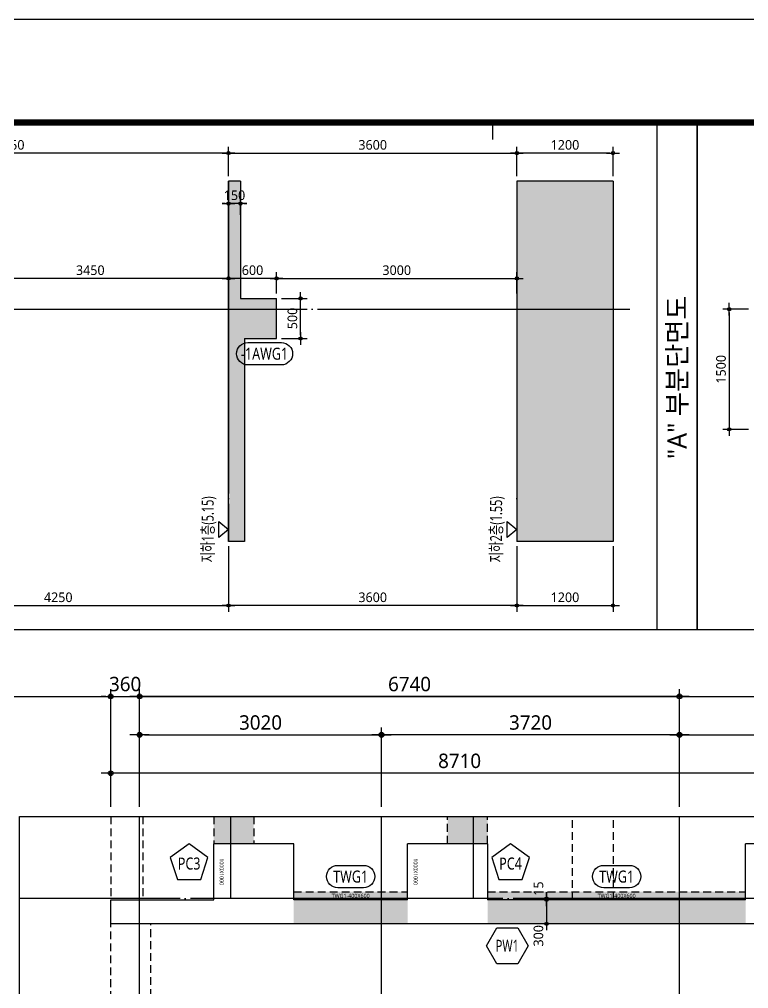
# Model space of a CAD drawing. Header units: millimetres. Extents: x 350420 to 672135, y -312840 to -44390.
# Drawn here: x 565330 to 574432, y -56494 to -44390 of the extents above; entities that cross this region are included whole.
import ezdxf
from ezdxf.enums import TextEntityAlignment as Align
from ezdxf.xclip import XClip

# ---------------------------------------------------------------- set-up
doc = ezdxf.new("R2010")
doc.units = ezdxf.units.MM
doc.header["$LTSCALE"] = 65
doc.header["$XCLIPFRAME"] = 0
for name, pattern in [('CEN', [62, 60, -1, 0, -1]), ('XS-지하주차장$0$CEN', [62, 60, -1, 0, -1]), ('XS-지하주차장$0$HID', [2.3, 1.5, -0.8])]:
    doc.linetypes.add(name, pattern=pattern)
doc.layers.get('Defpoints').update_dxf_attribs({"color": 145})
for name, color, linetype in [('252', 252, 'Continuous'), ('253', 253, 'Continuous'), ('CEN', 1, 'CEN'), ('DIM', 7, 'Continuous'), ('FORM_고양장항A-1BL-S-성능$0$FORM', 7, 'Continuous'), ('LEADER', 7, 'Continuous'), ('M', 7, 'Continuous'), ('NAME-B', 6, 'Continuous'), ('NAME-C', 1, 'Continuous'), ('NAME-W', 4, 'Continuous'), ('SEC', 2, 'Continuous'), ('XS-지하주차장$0$AWG', 5, 'XS-지하주차장$0$HID'), ('XS-지하주차장$0$CEN', 1, 'XS-지하주차장$0$CEN'), ('XS-지하주차장$0$G', 4, 'XS-지하주차장$0$HID'), ('XS-지하주차장$0$TG', 30, 'XS-지하주차장$0$HID'), ('XS-지하주차장$0$W1', 2, 'Continuous'), ('XS-지하주차장$0$W1-H', 11, 'XS-지하주차장$0$HID')]:
    doc.layers.add(name, color=color, linetype=linetype)
for name, color, linetype, plot in [('DEFPOINT', 144, 'Continuous', False), ('FORM_고양장항A-1BL-S-성능$0$DEFPOINT', 144, 'Continuous', False), ('XS-지하주차장$0$DEFPOINT', 144, 'Continuous', False), ('XS-지하주차장$0$PD', 145, 'XS-지하주차장$0$HID', False)]:
    doc.layers.add(name, color=color, linetype=linetype, plot=plot)
doc.layers.add('TEXT', color=3, linetype='Continuous', lineweight=9)
doc.styles.add('XS-지하주차장$0$맑은고딕', font='malgun.ttf')
doc.styles.add('맑은고딕', font='malgun.ttf')
doc.dimstyles.new('DIM_40', dxfattribs={"dimscale": 40, "dimtxt": 3, "dimasz": 1, "dimexe": 2, "dimexo": 1.5, "dimgap": 1, "dimtad": 1, "dimdec": 0, "dimzin": 0, "dimdsep": 46, "dimtxsty": '맑은고딕', "dimblk1": 'DIMDOT', "dimblk2": 'DIMDOT', "dimsah": 1, "dimcen": 0.09, "dimdle": 2, "dimclrd": 7, "dimclre": 7, "dimclrt": 6, "dimadec": 0, "dimazin": 0, "dimtfac": 1, "dimtdec": 0, "dimtix": 1, "dimtmove": 2, "dimatfit": 3, "dimldrblk": 'DIMDOT', "dimfxl": 0, "dimtolj": 1, "dimtzin": 0, "dimarcsym": 0})
doc.dimstyles.new('DIM_60', dxfattribs={"dimscale": 60, "dimtxt": 3, "dimasz": 1, "dimexe": 1.5, "dimexo": 2, "dimgap": 1, "dimtad": 1, "dimdec": 0, "dimzin": 0, "dimdsep": 46, "dimtxsty": '맑은고딕', "dimblk1": 'DIMDOT', "dimblk2": 'DIMDOT', "dimsah": 1, "dimcen": 0.09, "dimdle": 2, "dimclrd": 7, "dimclre": 7, "dimclrt": 3, "dimadec": 0, "dimazin": 0, "dimtfac": 1, "dimtdec": 0, "dimtix": 1, "dimtmove": 2, "dimatfit": 3, "dimldrblk": 'DIMDOT', "dimfxl": 0, "dimtolj": 1, "dimtzin": 0, "dimarcsym": 0})

# ---------------------------------------------------------------- blocks, each defined once
blk = doc.blocks.new('XS-지하주차장$0$B1-6')
at = {"layer": 'XS-지하주차장$0$CEN'}
for p, q in [((24520, 8925), (24520, 0)), ((24520, 4530), (20800, 4530)), ((24520, 1500), (18480, 1500))]:
    blk.add_line(p, q, dxfattribs=at)
at = {"layer": 'XS-지하주차장$0$PD'}
for p, q in [((24535, 6275), (23385, 6275)), ((24535, 5765), (23385, 5765))]:
    blk.add_line(p, q, dxfattribs=at)
at = {"layer": 'XS-지하주차장$0$W1'}
for p, q in [((23835, 8925), (23835, 7925)), ((24835, 8925), (24835, 0)), ((24535, 7925), (23835, 7925)), ((24535, 7925), (24535, 4705)), ((23835, 4705), (24535, 4705)), ((23835, 4705), (23835, 3705)), ((24535, 3705), (23835, 3705)), ((24535, 3705), (24535, 2285)), ((23835, 2285), (23835, 1285)), ((24535, 2285), (23835, 2285)), ((24535, 1285), (23835, 1285)), ((24535, 0), (24535, 1285)), ((24835, 0), (24535, 0))]:
    blk.add_line(p, q, dxfattribs=at)
at = {"layer": 'XS-지하주차장$0$DEFPOINT', "color": 2, "style": 'XS-지하주차장$0$맑은고딕', "width": 0.8}
for p in [(24185, 3805), (24185, 1385)]:
    blk.add_text('1000X1000', height=50, dxfattribs=at).set_placement(p, align=Align.MIDDLE_CENTER)
blk = doc.blocks.new('XS-지하주차장$0$B2-W')
at = {"layer": 'XS-지하주차장$0$W1-H'}
for p, q in [((106385, 75225), (106385, 75925)), ((107385, 75925), (106385, 75925)), ((107385, 75225), (107385, 75925)), ((108805, 75225), (108805, 75925)), ((109805, 75925), (108805, 75925)), ((109805, 75925), (109805, 75225)), ((113025, 75225), (113025, 75925)), ((114025, 75925), (113025, 75925)), ((105100, 74925), (105100, 75225)), ((105100, 75225), (106385, 75225)), ((108805, 75225), (107385, 75225)), ((113025, 75225), (109805, 75225)), ((114025, 74925), (105100, 74925))]:
    blk.add_line(p, q, dxfattribs=at)
blk = doc.blocks.new('XS-지하주차장')
at = {"layer": 'XS-지하주차장$0$AWG'}
for p, q in [((644610, 143025), (644610, 144115)), ((645110, 137820), (645110, 144115))]:
    blk.add_line(p, q, dxfattribs=at)
at = {"layer": 'XS-지하주차장$0$G'}
for p, q in [((644610, 150195), (644610, 144415)), ((645010, 150195), (645010, 144415))]:
    blk.add_line(p, q, dxfattribs=at)
at = {"layer": 'XS-지하주차장$0$TG'}
for p, q in [((645895, 147000), (645895, 145115)), ((646395, 147000), (646395, 145115)), ((648815, 145115), (648815, 147000)), ((649315, 145115), (649315, 147000)), ((646895, 144515), (648315, 144515)), ((649315, 144515), (652535, 144515))]:
    blk.add_line(p, q, dxfattribs=at)
at = {"layer": 'XS-지하주차장$0$W1', "rotation": 270}
blk.add_blockref('XS-지하주차장$0$B1-6', (644610, 168950), dxfattribs=at)
at = {"layer": 'XS-지하주차장$0$W1-H'}
blk.add_blockref('XS-지하주차장$0$B2-W', (539510, 69190), dxfattribs=at)
at = {"layer": 'XS-지하주차장$0$DEFPOINT', "color": 2, "style": 'XS-지하주차장$0$맑은고딕'}
for p in [(647605, 144465), (650925, 144465)]:
    blk.add_text('TWG1-400X600', height=50, dxfattribs=at).set_placement(p, align=Align.MIDDLE_CENTER)
blk = doc.blocks.new('DIMDOT')
at = {"layer": 'DIM', "linetype": 'Continuous'}
blk.add_line((-2, 0), (2, 0), dxfattribs=at)
for radius in [0.5, 0.25]:
    blk.add_circle((0, 0), radius, dxfattribs=at)
blk = doc.blocks.new('*D582')
at = {"layer": 'Defpoints', "color": 0, "linetype": 'Continuous', "transparency": 16777216}
for p in [(566830, -52845), (566830, -54345), (573570, -54345)]:
    blk.add_point(p, dxfattribs=at)
at = {"layer": 'DIM', "color": 7, "linetype": 'Continuous', "lineweight": -2, "transparency": 16777216}
for p, q in [((566830, -54225), (566830, -52755)), ((573570, -54225), (573570, -52755)), ((573510, -52845), (566890, -52845))]:
    blk.add_line(p, q, dxfattribs=at)
at = {"layer": 'DIM', "color": 7, "linetype": 'Continuous', "lineweight": -2, "transparency": 16777216, "xscale": 60, "yscale": 60, "zscale": 60, "rotation": 180}
blk.add_blockref('DIMDOT', (566830, -52845), dxfattribs=at)
at = {"layer": 'DIM', "color": 7, "linetype": 'Continuous', "lineweight": -2, "transparency": 16777216, "xscale": 60, "yscale": 60, "zscale": 60}
blk.add_blockref('DIMDOT', (573570, -52845), dxfattribs=at)
at = {"layer": 'DIM', "color": 3, "linetype": 'Continuous', "transparency": 16777216, "insert": (570200, -52692), "char_height": 180, "attachment_point": 5, "style": '맑은고딕'}
blk.add_mtext('\\A1;6740', dxfattribs=at)
blk = doc.blocks.new('*D583')
at = {"layer": 'Defpoints', "color": 0, "linetype": 'Continuous', "transparency": 16777216}
for p in [(569850, -53325), (569850, -54345), (573570, -54345)]:
    blk.add_point(p, dxfattribs=at)
at = {"layer": 'DIM', "color": 7, "linetype": 'Continuous', "lineweight": -2, "transparency": 16777216}
for p, q in [((569850, -54225), (569850, -53235)), ((573570, -54225), (573570, -53235)), ((573510, -53325), (569910, -53325))]:
    blk.add_line(p, q, dxfattribs=at)
at = {"layer": 'DIM', "color": 7, "linetype": 'Continuous', "lineweight": -2, "transparency": 16777216, "xscale": 60, "yscale": 60, "zscale": 60, "rotation": 180}
blk.add_blockref('DIMDOT', (569850, -53325), dxfattribs=at)
at = {"layer": 'DIM', "color": 7, "linetype": 'Continuous', "lineweight": -2, "transparency": 16777216, "xscale": 60, "yscale": 60, "zscale": 60}
blk.add_blockref('DIMDOT', (573570, -53325), dxfattribs=at)
at = {"layer": 'DIM', "color": 3, "linetype": 'Continuous', "transparency": 16777216, "insert": (571710, -53172), "char_height": 180, "attachment_point": 5, "style": '맑은고딕'}
blk.add_mtext('\\A1;3720', dxfattribs=at)
blk = doc.blocks.new('*D584')
at = {"layer": 'Defpoints', "color": 0, "linetype": 'Continuous', "transparency": 16777216}
for p in [(566830, -52845), (566470, -54345), (566830, -54345)]:
    blk.add_point(p, dxfattribs=at)
at = {"layer": 'DIM', "color": 7, "linetype": 'Continuous', "lineweight": -2, "transparency": 16777216}
for p, q in [((566470, -54225), (566470, -52755)), ((566830, -54225), (566830, -52755)), ((566410, -52845), (566350, -52845)), ((566470, -52845), (566830, -52845)), ((566890, -52845), (566950, -52845))]:
    blk.add_line(p, q, dxfattribs=at)
at = {"layer": 'DIM', "color": 7, "linetype": 'Continuous', "lineweight": -2, "transparency": 16777216, "xscale": 60, "yscale": 60, "zscale": 60}
blk.add_blockref('DIMDOT', (566470, -52845), dxfattribs=at)
at = {"layer": 'DIM', "color": 7, "linetype": 'Continuous', "lineweight": -2, "transparency": 16777216, "xscale": 60, "yscale": 60, "zscale": 60, "rotation": 180}
blk.add_blockref('DIMDOT', (566830, -52845), dxfattribs=at)
at = {"layer": 'DIM', "color": 3, "linetype": 'Continuous', "transparency": 16777216, "insert": (566650, -52692), "char_height": 180, "attachment_point": 5, "style": '맑은고딕'}
blk.add_mtext('\\A1;360', dxfattribs=at)
blk = doc.blocks.new('*D585')
at = {"layer": 'Defpoints', "color": 0, "linetype": 'Continuous', "transparency": 16777216}
for p in [(569850, -53325), (566830, -54345), (569850, -54345)]:
    blk.add_point(p, dxfattribs=at)
at = {"layer": 'DIM', "color": 7, "linetype": 'Continuous', "lineweight": -2, "transparency": 16777216}
for p, q in [((566830, -54225), (566830, -53235)), ((569850, -54225), (569850, -53235)), ((566890, -53325), (569790, -53325))]:
    blk.add_line(p, q, dxfattribs=at)
at = {"layer": 'DIM', "color": 7, "linetype": 'Continuous', "lineweight": -2, "transparency": 16777216, "xscale": 60, "yscale": 60, "zscale": 60, "rotation": 180}
blk.add_blockref('DIMDOT', (566830, -53325), dxfattribs=at)
at = {"layer": 'DIM', "color": 7, "linetype": 'Continuous', "lineweight": -2, "transparency": 16777216, "xscale": 60, "yscale": 60, "zscale": 60}
blk.add_blockref('DIMDOT', (569850, -53325), dxfattribs=at)
at = {"layer": 'DIM', "color": 3, "linetype": 'Continuous', "transparency": 16777216, "insert": (568340, -53172), "char_height": 180, "attachment_point": 5, "style": '맑은고딕'}
blk.add_mtext('\\A1;3020', dxfattribs=at)
blk = doc.blocks.new('*D586')
at = {"layer": 'Defpoints', "color": 0, "linetype": 'Continuous', "transparency": 16777216}
for p in [(580310, -52845), (573570, -54345), (580310, -54345)]:
    blk.add_point(p, dxfattribs=at)
at = {"layer": 'DIM', "color": 7, "linetype": 'Continuous', "lineweight": -2, "transparency": 16777216}
for p, q in [((573570, -54225), (573570, -52755)), ((580310, -54225), (580310, -52755)), ((573630, -52845), (580250, -52845))]:
    blk.add_line(p, q, dxfattribs=at)
at = {"layer": 'DIM', "color": 7, "linetype": 'Continuous', "lineweight": -2, "transparency": 16777216, "xscale": 60, "yscale": 60, "zscale": 60, "rotation": 180}
blk.add_blockref('DIMDOT', (573570, -52845), dxfattribs=at)
at = {"layer": 'DIM', "color": 7, "linetype": 'Continuous', "lineweight": -2, "transparency": 16777216, "xscale": 60, "yscale": 60, "zscale": 60}
blk.add_blockref('DIMDOT', (580310, -52845), dxfattribs=at)
at = {"layer": 'DIM', "color": 3, "linetype": 'Continuous', "transparency": 16777216, "insert": (576940, -52692), "char_height": 180, "attachment_point": 5, "style": '맑은고딕'}
blk.add_mtext('\\A1;6740', dxfattribs=at)
blk = doc.blocks.new('*D587')
at = {"layer": 'Defpoints', "color": 0, "linetype": 'Continuous', "transparency": 16777216}
for p in [(577290, -53325), (573570, -54345), (577290, -54345)]:
    blk.add_point(p, dxfattribs=at)
at = {"layer": 'DIM', "color": 7, "linetype": 'Continuous', "lineweight": -2, "transparency": 16777216}
for p, q in [((573570, -54225), (573570, -53235)), ((577290, -54225), (577290, -53235)), ((573630, -53325), (577230, -53325))]:
    blk.add_line(p, q, dxfattribs=at)
at = {"layer": 'DIM', "color": 7, "linetype": 'Continuous', "lineweight": -2, "transparency": 16777216, "xscale": 60, "yscale": 60, "zscale": 60, "rotation": 180}
blk.add_blockref('DIMDOT', (573570, -53325), dxfattribs=at)
at = {"layer": 'DIM', "color": 7, "linetype": 'Continuous', "lineweight": -2, "transparency": 16777216, "xscale": 60, "yscale": 60, "zscale": 60}
blk.add_blockref('DIMDOT', (577290, -53325), dxfattribs=at)
at = {"layer": 'DIM', "color": 3, "linetype": 'Continuous', "transparency": 16777216, "insert": (575430, -53172), "char_height": 180, "attachment_point": 5, "style": '맑은고딕'}
blk.add_mtext('\\A1;3720', dxfattribs=at)
blk = doc.blocks.new('*D642')
at = {"layer": 'Defpoints', "color": 0, "linetype": 'Continuous', "transparency": 16777216}
for p in [(566470, -53805), (566470, -54345), (575180, -54345)]:
    blk.add_point(p, dxfattribs=at)
at = {"layer": 'DIM', "color": 7, "linetype": 'Continuous', "lineweight": -2, "transparency": 16777216}
for p, q in [((566470, -54225), (566470, -53715)), ((575180, -54225), (575180, -53715)), ((575120, -53805), (566530, -53805))]:
    blk.add_line(p, q, dxfattribs=at)
at = {"layer": 'DIM', "color": 7, "linetype": 'Continuous', "lineweight": -2, "transparency": 16777216, "xscale": 60, "yscale": 60, "zscale": 60, "rotation": 180}
blk.add_blockref('DIMDOT', (566470, -53805), dxfattribs=at)
at = {"layer": 'DIM', "color": 7, "linetype": 'Continuous', "lineweight": -2, "transparency": 16777216, "xscale": 60, "yscale": 60, "zscale": 60}
blk.add_blockref('DIMDOT', (575180, -53805), dxfattribs=at)
at = {"layer": 'DIM', "color": 3, "linetype": 'Continuous', "transparency": 16777216, "insert": (570825, -53651), "char_height": 180, "attachment_point": 5, "style": '맑은고딕'}
blk.add_mtext('\\A1;8710', dxfattribs=at)
blk = doc.blocks.new('*D719')
at = {"layer": 'Defpoints', "color": 0, "linetype": 'Continuous', "transparency": 16777216}
for p in [(572060, -55385), (571910, -55685), (572060, -55685)]:
    blk.add_point(p, dxfattribs=at)
at = {"layer": 'DIM', "color": 7, "linetype": 'Continuous', "lineweight": -2, "transparency": 16777216}
for p, q in [((572000, -55385), (571830, -55385)), ((571910, -55425), (571910, -55645)), ((572000, -55685), (571830, -55685))]:
    blk.add_line(p, q, dxfattribs=at)
at = {"layer": 'DIM', "color": 7, "linetype": 'Continuous', "lineweight": -2, "transparency": 16777216, "xscale": 40, "yscale": 40, "zscale": 40}
for p, rotation in [((571910, -55385), 90), ((571910, -55685), 270)]:
    blk.add_blockref('DIMDOT', p, dxfattribs=dict(at, rotation=rotation))
at = {"layer": 'DIM', "color": 6, "linetype": 'Continuous', "transparency": 16777216, "insert": (571809, -55835), "char_height": 120, "attachment_point": 5, "rotation": 90, "style": '맑은고딕'}
blk.add_mtext('\\A1;300', dxfattribs=at)
blk = doc.blocks.new('*D720')
at = {"layer": 'Defpoints', "color": 0, "linetype": 'Continuous', "transparency": 16777216}
for p in [(571910, -55370), (572060, -55370), (572060, -55385)]:
    blk.add_point(p, dxfattribs=at)
at = {"layer": 'DIM', "color": 7, "linetype": 'Continuous', "lineweight": -2, "transparency": 16777216}
for p, q in [((571910, -55330), (571910, -55290)), ((572000, -55370), (571830, -55370)), ((572000, -55385), (571830, -55385)), ((571910, -55385), (571910, -55370)), ((571910, -55425), (571910, -55465))]:
    blk.add_line(p, q, dxfattribs=at)
at = {"layer": 'DIM', "color": 7, "linetype": 'Continuous', "lineweight": -2, "transparency": 16777216, "xscale": 40, "yscale": 40, "zscale": 40}
for p, rotation in [((571910, -55370), 270), ((571910, -55385), 90)]:
    blk.add_blockref('DIMDOT', p, dxfattribs=dict(at, rotation=rotation))
at = {"layer": 'DIM', "color": 6, "linetype": 'Continuous', "transparency": 16777216, "insert": (571809, -55245), "char_height": 120, "attachment_point": 5, "rotation": 90, "style": '맑은고딕'}
blk.add_mtext('\\A1;15', dxfattribs=at)
blk = doc.blocks.new('FORM_고양장항A-1BL-S-성능')
at = {"layer": 'FORM_고양장항A-1BL-S-성능$0$DEFPOINT', "color": 1}
blk.add_line((208.5, 569), (208.5, 572), dxfattribs=at)
at = {"layer": 'FORM_고양장항A-1BL-S-성능$0$DEFPOINT'}
blk.add_lwpolyline([(0, 594), (0, 0), (841, 0), (841, 594), (0, 594)], dxfattribs=at)
at = {"layer": 'FORM_고양장항A-1BL-S-성능$0$FORM'}
for points in [[(25, 573), (25, 21), (757, 21), (757, 573)], [(26, 572), (26, 22), (756, 22), (756, 572)]]:
    blk.add_lwpolyline(points, close=True, dxfattribs=at)
at = {"layer": 'FORM_고양장항A-1BL-S-성능$0$FORM', "const_width": 1}
blk.add_lwpolyline([(25.5, 572.5), (25.5, 21.5), (756.5, 21.5), (756.5, 572.5)], close=True, dxfattribs=at)
blk = doc.blocks.new('*D1057')
at = {"layer": 'Defpoints', "color": 0, "transparency": 16777216}
for p in [(571540, -50910), (572740, -50910), (572740, -51710)]:
    blk.add_point(p, dxfattribs=at)
at = {"layer": 'DIM', "color": 7, "lineweight": -2, "transparency": 16777216}
for p, q in [((571540, -50970), (571540, -51790)), ((572740, -50970), (572740, -51790)), ((571580, -51710), (572700, -51710))]:
    blk.add_line(p, q, dxfattribs=at)
at = {"layer": 'DIM', "color": 7, "lineweight": -2, "transparency": 16777216, "xscale": 40, "yscale": 40, "zscale": 40, "rotation": 180}
blk.add_blockref('DIMDOT', (571540, -51710), dxfattribs=at)
at = {"layer": 'DIM', "color": 7, "lineweight": -2, "transparency": 16777216, "xscale": 40, "yscale": 40, "zscale": 40}
blk.add_blockref('DIMDOT', (572740, -51710), dxfattribs=at)
at = {"layer": 'DIM', "color": 6, "transparency": 16777216, "insert": (572140, -51608), "char_height": 120, "attachment_point": 5, "style": '맑은고딕'}
blk.add_mtext('\\A1;1200', dxfattribs=at)
blk = doc.blocks.new('*D1058')
at = {"layer": 'Defpoints', "color": 0, "transparency": 16777216}
for p in [(567940, -50910), (571540, -50910), (567940, -51710)]:
    blk.add_point(p, dxfattribs=at)
at = {"layer": 'DIM', "color": 7, "lineweight": -2, "transparency": 16777216}
for p, q in [((567940, -50970), (567940, -51790)), ((571540, -50970), (571540, -51790)), ((571500, -51710), (567980, -51710))]:
    blk.add_line(p, q, dxfattribs=at)
at = {"layer": 'DIM', "color": 7, "lineweight": -2, "transparency": 16777216, "xscale": 40, "yscale": 40, "zscale": 40, "rotation": 180}
blk.add_blockref('DIMDOT', (567940, -51710), dxfattribs=at)
at = {"layer": 'DIM', "color": 7, "lineweight": -2, "transparency": 16777216, "xscale": 40, "yscale": 40, "zscale": 40}
blk.add_blockref('DIMDOT', (571540, -51710), dxfattribs=at)
at = {"layer": 'DIM', "color": 6, "transparency": 16777216, "insert": (569740, -51608), "char_height": 120, "attachment_point": 5, "style": '맑은고딕'}
blk.add_mtext('\\A1;3600', dxfattribs=at)
blk = doc.blocks.new('*D1063')
at = {"layer": 'Defpoints', "color": 0, "transparency": 16777216}
for p in [(567940, -46690), (567940, -46890), (568090, -46890)]:
    blk.add_point(p, dxfattribs=at)
at = {"layer": 'DIM', "color": 7, "lineweight": -2, "transparency": 16777216}
for p, q in [((567900, -46690), (567860, -46690)), ((567940, -46830), (567940, -46610)), ((568090, -46690), (567940, -46690)), ((568090, -46830), (568090, -46610)), ((568130, -46690), (568170, -46690))]:
    blk.add_line(p, q, dxfattribs=at)
at = {"layer": 'DIM', "color": 7, "lineweight": -2, "transparency": 16777216, "xscale": 40, "yscale": 40, "zscale": 40}
blk.add_blockref('DIMDOT', (567940, -46690), dxfattribs=at)
at = {"layer": 'DIM', "color": 7, "lineweight": -2, "transparency": 16777216, "xscale": 40, "yscale": 40, "zscale": 40, "rotation": 180}
blk.add_blockref('DIMDOT', (568090, -46690), dxfattribs=at)
at = {"layer": 'DIM', "color": 6, "transparency": 16777216, "insert": (568015, -46587), "char_height": 120, "attachment_point": 5, "style": '맑은고딕'}
blk.add_mtext('\\A1;150', dxfattribs=at)
blk = doc.blocks.new('*D1065')
at = {"layer": 'Defpoints', "color": 0, "transparency": 16777216}
for p in [(563690, -50910), (567940, -50910), (567940, -51710)]:
    blk.add_point(p, dxfattribs=at)
at = {"layer": 'DIM', "color": 7, "lineweight": -2, "transparency": 16777216}
for p, q in [((563690, -50970), (563690, -51790)), ((567940, -50970), (567940, -51790)), ((563730, -51710), (567900, -51710))]:
    blk.add_line(p, q, dxfattribs=at)
at = {"layer": 'DIM', "color": 7, "lineweight": -2, "transparency": 16777216, "xscale": 40, "yscale": 40, "zscale": 40, "rotation": 180}
blk.add_blockref('DIMDOT', (563690, -51710), dxfattribs=at)
at = {"layer": 'DIM', "color": 7, "lineweight": -2, "transparency": 16777216, "xscale": 40, "yscale": 40, "zscale": 40}
blk.add_blockref('DIMDOT', (567940, -51710), dxfattribs=at)
at = {"layer": 'DIM', "color": 6, "transparency": 16777216, "insert": (565815, -51608), "char_height": 120, "attachment_point": 5, "style": '맑은고딕'}
blk.add_mtext('\\A1;4250', dxfattribs=at)
blk = doc.blocks.new('*D1066')
at = {"layer": 'Defpoints', "color": 0, "transparency": 16777216}
for p in [(574490, -48010), (574190, -49510), (574490, -49510)]:
    blk.add_point(p, dxfattribs=at)
at = {"layer": 'DIM', "color": 7, "lineweight": -2, "transparency": 16777216}
for p, q in [((574430, -48010), (574110, -48010)), ((574190, -48050), (574190, -49470)), ((574430, -49510), (574110, -49510))]:
    blk.add_line(p, q, dxfattribs=at)
at = {"layer": 'DIM', "color": 7, "lineweight": -2, "transparency": 16777216, "xscale": 40, "yscale": 40, "zscale": 40}
for p, rotation in [((574190, -48010), 90), ((574190, -49510), 270)]:
    blk.add_blockref('DIMDOT', p, dxfattribs=dict(at, rotation=rotation))
at = {"layer": 'DIM', "color": 6, "transparency": 16777216, "insert": (574088, -48760), "char_height": 120, "attachment_point": 5, "rotation": 90, "style": '맑은고딕'}
blk.add_mtext('\\A1;1500', dxfattribs=at)
blk = doc.blocks.new('*D1081')
at = {"layer": 'Defpoints', "color": 0, "transparency": 16777216}
for p in [(562490, -46060), (562490, -46410), (567940, -46410)]:
    blk.add_point(p, dxfattribs=at)
at = {"layer": 'DIM', "color": 7, "lineweight": -2, "transparency": 16777216}
for p, q in [((562490, -46350), (562490, -45980)), ((567940, -46350), (567940, -45980)), ((567900, -46060), (562530, -46060))]:
    blk.add_line(p, q, dxfattribs=at)
at = {"layer": 'DIM', "color": 7, "lineweight": -2, "transparency": 16777216, "xscale": 40, "yscale": 40, "zscale": 40, "rotation": 180}
blk.add_blockref('DIMDOT', (562490, -46060), dxfattribs=at)
at = {"layer": 'DIM', "color": 7, "lineweight": -2, "transparency": 16777216, "xscale": 40, "yscale": 40, "zscale": 40}
blk.add_blockref('DIMDOT', (567940, -46060), dxfattribs=at)
at = {"layer": 'DIM', "color": 6, "transparency": 16777216, "insert": (565215, -45958), "char_height": 120, "attachment_point": 5, "style": '맑은고딕'}
blk.add_mtext('\\A1;5450', dxfattribs=at)
blk = doc.blocks.new('*D1082')
at = {"layer": 'Defpoints', "color": 0, "transparency": 16777216}
for p in [(571540, -46060), (567940, -46410), (571540, -46410)]:
    blk.add_point(p, dxfattribs=at)
at = {"layer": 'DIM', "color": 7, "lineweight": -2, "transparency": 16777216}
for p, q in [((567940, -46350), (567940, -45980)), ((571540, -46350), (571540, -45980)), ((567980, -46060), (571500, -46060))]:
    blk.add_line(p, q, dxfattribs=at)
at = {"layer": 'DIM', "color": 7, "lineweight": -2, "transparency": 16777216, "xscale": 40, "yscale": 40, "zscale": 40, "rotation": 180}
blk.add_blockref('DIMDOT', (567940, -46060), dxfattribs=at)
at = {"layer": 'DIM', "color": 7, "lineweight": -2, "transparency": 16777216, "xscale": 40, "yscale": 40, "zscale": 40}
blk.add_blockref('DIMDOT', (571540, -46060), dxfattribs=at)
at = {"layer": 'DIM', "color": 6, "transparency": 16777216, "insert": (569740, -45958), "char_height": 120, "attachment_point": 5, "style": '맑은고딕'}
blk.add_mtext('\\A1;3600', dxfattribs=at)
blk = doc.blocks.new('*D1083')
at = {"layer": 'Defpoints', "color": 0, "transparency": 16777216}
for p in [(571540, -46060), (571540, -46410), (572740, -46410)]:
    blk.add_point(p, dxfattribs=at)
at = {"layer": 'DIM', "color": 7, "lineweight": -2, "transparency": 16777216}
for p, q in [((571540, -46350), (571540, -45980)), ((572740, -46350), (572740, -45980)), ((572700, -46060), (571580, -46060))]:
    blk.add_line(p, q, dxfattribs=at)
at = {"layer": 'DIM', "color": 7, "lineweight": -2, "transparency": 16777216, "xscale": 40, "yscale": 40, "zscale": 40, "rotation": 180}
blk.add_blockref('DIMDOT', (571540, -46060), dxfattribs=at)
at = {"layer": 'DIM', "color": 7, "lineweight": -2, "transparency": 16777216, "xscale": 40, "yscale": 40, "zscale": 40}
blk.add_blockref('DIMDOT', (572740, -46060), dxfattribs=at)
at = {"layer": 'DIM', "color": 6, "transparency": 16777216, "insert": (572140, -45958), "char_height": 120, "attachment_point": 5, "style": '맑은고딕'}
blk.add_mtext('\\A1;1200', dxfattribs=at)
blk = doc.blocks.new('*D1092')
at = {"layer": 'Defpoints', "color": 0, "transparency": 16777216}
for p in [(567940, -47625), (567940, -47875), (568540, -47875)]:
    blk.add_point(p, dxfattribs=at)
at = {"layer": 'DIM', "color": 7, "lineweight": -2, "transparency": 16777216}
for p, q in [((567940, -47815), (567940, -47545)), ((568540, -47815), (568540, -47545)), ((568500, -47625), (567980, -47625))]:
    blk.add_line(p, q, dxfattribs=at)
at = {"layer": 'DIM', "color": 7, "lineweight": -2, "transparency": 16777216, "xscale": 40, "yscale": 40, "zscale": 40, "rotation": 180}
blk.add_blockref('DIMDOT', (567940, -47625), dxfattribs=at)
at = {"layer": 'DIM', "color": 7, "lineweight": -2, "transparency": 16777216, "xscale": 40, "yscale": 40, "zscale": 40}
blk.add_blockref('DIMDOT', (568540, -47625), dxfattribs=at)
at = {"layer": 'DIM', "color": 6, "transparency": 16777216, "insert": (568240, -47523), "char_height": 120, "attachment_point": 5, "style": '맑은고딕'}
blk.add_mtext('\\A1;600', dxfattribs=at)
blk = doc.blocks.new('*D1093')
at = {"layer": 'Defpoints', "color": 0, "transparency": 16777216}
for p in [(564490, -47625), (564490, -47875), (567940, -47875)]:
    blk.add_point(p, dxfattribs=at)
at = {"layer": 'DIM', "color": 7, "lineweight": -2, "transparency": 16777216}
for p, q in [((564490, -47815), (564490, -47545)), ((567940, -47815), (567940, -47545)), ((567900, -47625), (564530, -47625))]:
    blk.add_line(p, q, dxfattribs=at)
at = {"layer": 'DIM', "color": 7, "lineweight": -2, "transparency": 16777216, "xscale": 40, "yscale": 40, "zscale": 40, "rotation": 180}
blk.add_blockref('DIMDOT', (564490, -47625), dxfattribs=at)
at = {"layer": 'DIM', "color": 7, "lineweight": -2, "transparency": 16777216, "xscale": 40, "yscale": 40, "zscale": 40}
blk.add_blockref('DIMDOT', (567940, -47625), dxfattribs=at)
at = {"layer": 'DIM', "color": 6, "transparency": 16777216, "insert": (566215, -47523), "char_height": 120, "attachment_point": 5, "style": '맑은고딕'}
blk.add_mtext('\\A1;3450', dxfattribs=at)
blk = doc.blocks.new('*D1096')
at = {"layer": 'Defpoints', "color": 0, "transparency": 16777216}
for p in [(571540, -47625), (568540, -47875), (571540, -47875)]:
    blk.add_point(p, dxfattribs=at)
at = {"layer": 'DIM', "color": 7, "lineweight": -2, "transparency": 16777216}
for p, q in [((568540, -47815), (568540, -47545)), ((571540, -47815), (571540, -47545)), ((568580, -47625), (571500, -47625))]:
    blk.add_line(p, q, dxfattribs=at)
at = {"layer": 'DIM', "color": 7, "lineweight": -2, "transparency": 16777216, "xscale": 40, "yscale": 40, "zscale": 40, "rotation": 180}
blk.add_blockref('DIMDOT', (568540, -47625), dxfattribs=at)
at = {"layer": 'DIM', "color": 7, "lineweight": -2, "transparency": 16777216, "xscale": 40, "yscale": 40, "zscale": 40}
blk.add_blockref('DIMDOT', (571540, -47625), dxfattribs=at)
at = {"layer": 'DIM', "color": 6, "transparency": 16777216, "insert": (570040, -47523), "char_height": 120, "attachment_point": 5, "style": '맑은고딕'}
blk.add_mtext('\\A1;3000', dxfattribs=at)
blk = doc.blocks.new('*D1097')
at = {"layer": 'Defpoints', "color": 0, "transparency": 16777216}
for p in [(568540, -47875), (568840, -47875), (568540, -48375)]:
    blk.add_point(p, dxfattribs=at)
at = {"layer": 'DIM', "color": 7, "lineweight": -2, "transparency": 16777216}
for p, q in [((568600, -47875), (568920, -47875)), ((568840, -48335), (568840, -47915)), ((568600, -48375), (568920, -48375))]:
    blk.add_line(p, q, dxfattribs=at)
at = {"layer": 'DIM', "color": 7, "lineweight": -2, "transparency": 16777216, "xscale": 40, "yscale": 40, "zscale": 40}
for p, rotation in [((568840, -47875), 90), ((568840, -48375), 270)]:
    blk.add_blockref('DIMDOT', p, dxfattribs=dict(at, rotation=rotation))
at = {"layer": 'DIM', "color": 6, "transparency": 16777216, "insert": (568738, -48125), "char_height": 120, "attachment_point": 5, "rotation": 90, "style": '맑은고딕'}
blk.add_mtext('\\A1;500', dxfattribs=at)

msp = doc.modelspace()

# ---------------------------------------------------------------- hatches: boundary and pattern name
at = {"layer": '253'}
h = msp.add_hatch(color=256, dxfattribs=at)
h.dxf.hatch_style = 1
h.paths.add_polyline_path([(568140, -50910), (567940, -50910), (567940, -46410), (568090, -46410), (568090, -47875), (568540, -47875), (568540, -48375), (568140, -48375)])
h = msp.add_hatch(color=256, dxfattribs=at)
h.dxf.hatch_style = 1
h.paths.add_polyline_path([(572740, -50910), (571540, -50910), (571540, -46410), (572740, -46410)])

# ---------------------------------------------------------------- linework, layer by layer
at = {"layer": '252'}
for points in [[(568255, -54685), (567755, -54685), (568255, -54345), (567755, -54345)], [(571175, -54685), (570675, -54685), (571175, -54345), (570675, -54345)], [(568755, -55285), (568755, -55685), (570175, -55285), (570175, -55685)], [(571175, -55285), (571175, -55685), (574395, -55285), (574395, -55685)]]:
    msp.add_solid(points, dxfattribs=at)
at = {"layer": '253'}
for p, q in [((568090, -46410), (567940, -46410)), ((572740, -46410), (571540, -46410)), ((568140, -50910), (567940, -50910)), ((572740, -50910), (571540, -50910))]:
    msp.add_line(p, q, dxfattribs=at)
at = {"layer": 'CEN'}
for p, q in [((567940, -46410), (567940, -50910)), ((571540, -46410), (571540, -50910)), ((560990, -48010), (572955, -48010)), ((566830, -57485), (566830, -54345)), ((569850, -57485), (569850, -54345)), ((573570, -57485), (573570, -54345)), ((566470, -55370), (565330, -55370))]:
    msp.add_line(p, q, dxfattribs=at)
at = {"layer": 'DEFPOINT'}
for points in [[(563530, -52845), (597090, -52845), (597090, -70410), (563530, -70410)], [(565330, -54345), (595290, -54345), (595290, -68910), (565330, -68910)]]:
    msp.add_lwpolyline(points, close=True, dxfattribs=at)
at = {"layer": 'LEADER', "color": 7}
msp.add_line((573290, -52010), (573290, -45710), dxfattribs=at)
for points in [[(573790, -45710), (560290, -45710), (560290, -52010), (573790, -52010)], [(587290, -45710), (573790, -45710), (573790, -52010), (587290, -52010)]]:
    msp.add_lwpolyline(points, close=True, dxfattribs=at)
at = {"layer": 'LEADER'}
for points in [[(567820, -50660), (567940, -50760), (567820, -50860)], [(571420, -50660), (571540, -50760), (571420, -50860)]]:
    msp.add_lwpolyline(points, close=True, dxfattribs=at)
at = {"layer": 'M'}
for points in [[(568180, -48425), (568600, -48425, -1), (568600, -48705), (568180, -48705, -1)], [(569305, -54955), (569625, -54955, -1), (569625, -55235), (569305, -55235, -1)], [(572625, -54955), (572945, -54955, -1), (572945, -55235), (572625, -55235, -1)]]:
    msp.add_lwpolyline(points, format="xyb", close=True, dxfattribs=at)
for points in [[(567594.2, -55132.2), (567684, -54855.8), (567448.9, -54685), (567213.8, -54855.8), (567303.6, -55132.2)], [(571605.4, -55132.2), (571695.2, -54855.8), (571460.1, -54685), (571225, -54855.8), (571314.8, -55132.2)], [(571290.1, -56185), (571160.2, -55960), (571290.1, -55735), (571549.9, -55735), (571679.8, -55960), (571549.9, -56185)]]:
    msp.add_lwpolyline(points, close=True, dxfattribs=at)
at = {"layer": 'SEC'}
for p, q in [((567940, -50910), (567940, -46410)), ((568090, -46410), (568090, -47875)), ((571540, -46410), (571540, -50910)), ((572740, -46410), (572740, -50910)), ((568090, -47875), (568540, -47875)), ((568540, -48375), (568540, -47875)), ((568140, -48375), (568140, -50910)), ((568140, -48375), (568540, -48375))]:
    msp.add_line(p, q, dxfattribs=at)

# ---------------------------------------------------------------- block references
at = {"xscale": 60, "yscale": 60, "zscale": 60}
msp.add_blockref('FORM_고양장항A-1BL-S-성능', (558730, -80030), dxfattribs=at)
ref = msp.add_blockref('XS-지하주차장', (-78140, -199800))
XClip(ref).set_block_clipping_path([(643469.9999999981, 130890.0000000019), (673429.9999999894, 145455.0000000002)])

# ---------------------------------------------------------------- texts
at = {"layer": 'NAME-B', "style": '맑은고딕', "width": 0.8}
for s, p in [('-1AWG1', (568390, -48565)), ('TWG1', (569465, -55095)), ('TWG1', (572785, -55095))]:
    msp.add_text(s, height=150, dxfattribs=at).set_placement(p, align=Align.MIDDLE)
at = {"layer": 'NAME-C', "style": '맑은고딕', "width": 0.8}
for s, p in [('PC3', (567448.9, -54932.2)), ('PC4', (571460.1, -54932.2))]:
    msp.add_text(s, height=150, dxfattribs=at).set_placement(p, align=Align.MIDDLE_CENTER)
at = {"layer": 'NAME-W', "style": '맑은고딕', "width": 0.7}
msp.add_text('PW1', height=150, dxfattribs=at).set_placement((571420, -55960), align=Align.MIDDLE)
at = {"layer": 'TEXT', "style": '맑은고딕'}
msp.add_text('"A" 부분단면도', height=240, rotation=90, dxfattribs=at).set_placement((573540, -48860), align=Align.MIDDLE_CENTER)
at = {"layer": 'TEXT', "style": '맑은고딕', "width": 0.7}
for s, p in [('지하1층(5.15)', (567680, -50760)), ('지하2층(1.55)', (571280, -50760))]:
    msp.add_text(s, height=150, rotation=90, dxfattribs=at).set_placement(p, align=Align.MIDDLE_CENTER)

# ---------------------------------------------------------------- dimensions: what is measured, and where the dimension line sits
at = {"layer": 'DIM'}
for base, p1, p2, angle, picture, middle in [((562490, -46060), (567940, -46410), (562490, -46410), 180, '*D1081', (565215, -45958)), ((571540, -46060), (572740, -46410), (571540, -46410), 180, '*D1083', (572140, -45957.6)), ((567940, -46689.7), (568090, -46889.7), (567940, -46889.7), 180, '*D1063', (568015, -46587.3)), ((564490, -47625), (567940, -47875), (564490, -47875), 180, '*D1093', (566215, -47523)), ((567940, -47625), (568540, -47875), (567940, -47875), 180, '*D1092', (568240, -47523)), ((568840, -47875), (568540, -48375), (568540, -47875), 90, '*D1097', (568738, -48125)), ((574190, -49510), (574490, -48010), (574490, -49510), 270, '*D1066', (574087.6, -48760)), ((567940, -51710), (571540, -50910), (567940, -50910), 180, '*D1058', (569740, -51608))]:
    dim = msp.add_linear_dim(base=base, p1=p1, p2=p2, angle=angle, dimstyle='DIM_40', dxfattribs=at)
    dim.commit()
    dim.dimension.update_dxf_attribs({"geometry": picture, "text_midpoint": middle})
for base, p1, p2, picture, middle in [((571540, -46060), (567940, -46410), (571540, -46410), '*D1082', (569740, -45958)), ((571540, -47625), (568540, -47875), (571540, -47875), '*D1096', (570040, -47523)), ((567940, -51710), (563690, -50910), (567940, -50910), '*D1065', (565815, -51608)), ((572740, -51710), (571540, -50910), (572740, -50910), '*D1057', (572140, -51607.6))]:
    dim = msp.add_linear_dim(base=base, p1=p1, p2=p2, dimstyle='DIM_40', dxfattribs=at)
    dim.commit()
    dim.dimension.update_dxf_attribs({"geometry": picture, "text_midpoint": middle})
at = {"layer": 'DIM', "linetype": 'Continuous'}
for base, p1, p2, picture, middle in [((566830, -52845), (566470, -54345), (566830, -54345), '*D584', (566650, -52692)), ((580310, -52845), (573570, -54345), (580310, -54345), '*D586', (576940, -52692)), ((569850, -53325), (566830, -54345), (569850, -54345), '*D585', (568340, -53172)), ((577290, -53325), (573570, -54345), (577290, -54345), '*D587', (575430, -53172))]:
    dim = msp.add_linear_dim(base=base, p1=p1, p2=p2, dimstyle='DIM_60', dxfattribs=at)
    dim.commit()
    dim.dimension.update_dxf_attribs({"geometry": picture, "text_midpoint": middle})
for base, p1, p2, picture, middle in [((566830, -52845), (573570, -54345), (566830, -54345), '*D582', (570200, -52692)), ((569850, -53325), (573570, -54345), (569850, -54345), '*D583', (571710, -53172)), ((566470, -53805), (575180, -54345), (566470, -54345), '*D642', (570825, -53651.5))]:
    dim = msp.add_linear_dim(base=base, p1=p1, p2=p2, angle=180, dimstyle='DIM_60', dxfattribs=at)
    dim.commit()
    dim.dimension.update_dxf_attribs({"geometry": picture, "text_midpoint": middle})
for base, p2, angle, picture, middle in [((571909.5, -55370), (572059.5, -55370), 90, '*D720', (571809.5, -55245)), ((571909.5, -55685), (572059.5, -55685), 270, '*D719', (571809.5, -55835))]:
    dim = msp.add_linear_dim(base=base, p1=(572059.5, -55385), p2=p2, angle=angle, dimstyle='DIM_40', dxfattribs=at)
    dim.commit()
    dim.dimension.update_dxf_attribs({"geometry": picture, "text_midpoint": middle, "dimtype": 160})

doc.saveas('drawing.dxf')
